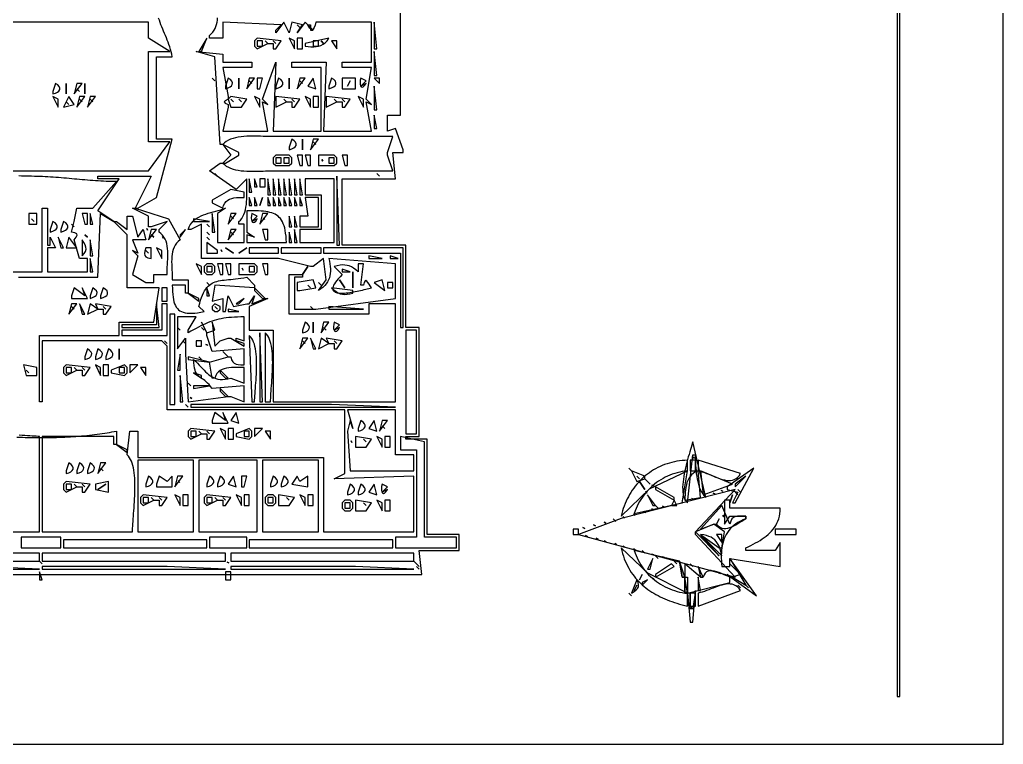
# Model space of a CAD drawing. Extents: x 0 to 1224, y 0 to 792.
# Drawn here: x 853.5 to 1224, y 0 to 273 of the extents above; entities that cross this region are included whole.
import ezdxf

# ---------------------------------------------------------------- set-up
doc = ezdxf.new("R2010")
doc.units = 0
for name, color, linetype in [('C134', 134, 'CONTINUOUS'), ('C142', 142, 'CONTINUOUS'), ('C146', 146, 'CONTINUOUS'), ('C251', 251, 'CONTINUOUS'), ('C7', 7, 'CONTINUOUS')]:
    doc.layers.add(name, color=color, linetype=linetype)

msp = doc.modelspace()

# ---------------------------------------------------------------- linework, layer by layer
at = {"layer": 'C134'}
msp.add_lwpolyline([(1064, 79), (1123, 63), (1108, 79), (1108, 80), (1123, 96), (1080, 85.115738), (1064, 79)], dxfattribs=at)
at = {"layer": 'C142'}
for points in [[(872, 106), (871, 103), (871, 102), (871.9711, 102.2821), (872.7403, 102.6607), (873.2878, 103.1186), (873.5936, 103.6387), (873.6376, 104.204), (873.4, 104.7973), (872.8608, 105.4017), (872, 106)], [(876, 106), (875, 103), (875, 102), (875.9711, 102.2821), (876.7404, 102.6607), (877.2878, 103.1186), (877.5936, 103.6387), (877.6376, 104.204), (877.4, 104.7973), (876.8607, 105.4017), (876, 106)], [(880, 106), (879, 103), (879, 102), (879.9711, 102.2821), (880.7403, 102.6607), (881.2878, 103.1186), (881.5935, 103.6387), (881.6376, 104.204), (881.4, 104.7973), (880.8607, 105.4017), (880, 106)], [(884, 106), (883, 102), (886, 106), (884, 106)], [(1080, 86), (1090.785522, 96.214508), (1105, 103), (1105, 107), (1103.9909, 106.96), (1102.995, 106.8837), (1102.0128, 106.7718), (1101.0448, 106.6247), (1100.0913, 106.4432), (1099.1529, 106.2278), (1098.23, 105.9791), (1097.323, 105.6977), (1096.4325, 105.3842), (1095.5588, 105.0392), (1094.7024, 104.6633), (1093.8637, 104.2571), (1093.0433, 103.8212), (1092.2416, 103.3562), (1091.459, 102.8627), (1090.6959, 102.3412), (1089.9529, 101.7924), (1089.2304, 101.2169), (1088.5289, 100.6153), (1087.8487, 99.9882), (1087.1904, 99.3361), (1086.5544, 98.6597), (1085.9412, 97.9596), (1085.3511, 97.2363), (1084.7848, 96.4905), (1084.2425, 95.7227), (1083.7249, 94.9336), (1083.2323, 94.1237), (1082.7651, 93.2937), (1082.3239, 92.4442), (1081.9091, 91.5756), (1081.5211, 90.6888), (1081.1605, 89.7841), (1080.8276, 88.8623), (1080.5229, 87.924), (1080.2469, 86.9697), (1080, 86)], [(1106, 107), (1106, 103), (1108, 103), (1108, 107), (1106, 107)], [(1109, 107), (1109, 103), (1109.7862, 102.8481), (1110.5921, 102.6337), (1111.4139, 102.3681), (1112.2484, 102.0629), (1113.092, 101.7297), (1113.9413, 101.3801), (1114.7928, 101.0254), (1115.643, 100.6774), (1116.4884, 100.3474), (1117.3256, 100.0471), (1118.1511, 99.788), (1118.9615, 99.5816), (1119.7532, 99.4394), (1120.5228, 99.3731), (1121.2669, 99.3941), (1121.9819, 99.5139), (1122.6644, 99.7442), (1123.311, 100.0964), (1123.918, 100.582), (1124.4822, 101.2127), (1125, 102), (1109, 107)], [(1080, 74), (1080.2709, 72.9337), (1080.5687, 71.9017), (1080.8929, 70.9032), (1081.2431, 69.9375), (1081.619, 69.0039), (1082.0202, 68.1018), (1082.4463, 67.2305), (1082.8971, 66.3892), (1083.372, 65.5774), (1083.8707, 64.7942), (1084.393, 64.0391), (1084.9383, 63.3113), (1085.5063, 62.6102), (1086.0967, 61.9351), (1086.7091, 61.2852), (1087.3432, 60.66), (1087.9984, 60.0586), (1088.6746, 59.4805), (1089.3713, 58.925), (1090.0881, 58.3913), (1090.8247, 57.8788), (1091.5807, 57.3867), (1092.3558, 56.9145), (1093.1496, 56.4614), (1093.9616, 56.0268), (1094.7916, 55.6099), (1095.6391, 55.2101), (1096.5039, 54.8266), (1097.3855, 54.4589), (1098.2835, 54.1062), (1099.1977, 53.7678), (1100.1276, 53.443), (1101.0728, 53.1312), (1102.033, 52.8317), (1103.0079, 52.5438), (1103.997, 52.2668), (1105, 52), (1105, 57), (1090.043213, 64.517746), (1080, 74)], [(1084.666626, 73.666664), (1085.333374, 73.333336), (1084.666626, 73.666664)], [(1109, 57), (1109, 52), (1125, 58), (1124.441, 58.7229), (1123.8437, 59.3017), (1123.211, 59.7471), (1122.5457, 60.0697), (1121.8507, 60.2799), (1121.1287, 60.3884), (1120.3827, 60.4057), (1119.6154, 60.3425), (1118.8297, 60.2092), (1118.0285, 60.0166), (1117.2145, 59.7751), (1116.3907, 59.4953), (1115.5598, 59.1878), (1114.7247, 58.8632), (1113.8883, 58.532), (1113.0533, 58.2049), (1112.2226, 57.8924), (1111.3991, 57.6051), (1110.5856, 57.3535), (1109.7849, 57.1483), (1109, 57)], [(1106, 57), (1106, 52), (1108, 52), (1108, 57), (1106, 57)]]:
    msp.add_lwpolyline(points, dxfattribs=at)
at = {"layer": 'C146'}
msp.add_lwpolyline([(1119, 92), (1119, 83), (1121, 86), (1127, 86), (1127, 85), (1125.9447, 84.558), (1124.9652, 84.0809), (1124.0595, 83.5692), (1123.2251, 83.0235), (1122.46, 82.4445), (1121.7619, 81.8327), (1121.1285, 81.1887), (1120.5578, 80.5131), (1120.0474, 79.8066), (1119.5951, 79.0697), (1119.1988, 78.303), (1118.8562, 77.5072), (1118.5651, 76.6828), (1118.3233, 75.8304), (1118.1286, 74.9507), (1117.9787, 74.0442), (1117.8715, 73.1115), (1117.8048, 72.1533), (1117.7762, 71.1702), (1117.7837, 70.1626), (1117.8249, 69.1314), (1117.8978, 68.0769), (1118, 67), (1121, 67), (1121, 70), (1140, 67), (1140, 76), (1138, 73), (1127, 73), (1127, 74), (1127.9385, 74.4511), (1128.8625, 74.9082), (1129.769, 75.3735), (1130.6554, 75.8496), (1131.5188, 76.3388), (1132.3565, 76.8436), (1133.1657, 77.3663), (1133.9437, 77.9093), (1134.6876, 78.4752), (1135.3947, 79.0662), (1136.0623, 79.6848), (1136.6875, 80.3334), (1137.2675, 81.0144), (1137.7997, 81.7303), (1138.2812, 82.4834), (1138.7092, 83.2761), (1139.0811, 84.1109), (1139.3939, 84.9901), (1139.645, 85.9162), (1139.8315, 86.8916), (1139.9508, 87.9187), (1140, 89), (1121, 89), (1121, 92), (1119, 92)], dxfattribs=at)
at = {"layer": 'C251'}
for points in [[(933, 209), (926, 205), (926, 204), (930, 202), (930.3088, 203.0016), (930.7334, 203.8244), (931.2631, 204.4853), (931.8871, 205.0015), (932.5948, 205.3901), (933.3755, 205.6681), (934.2185, 205.8528), (935.1131, 205.9613), (936.0487, 206.0105), (937.0145, 206.0177), (938, 206), (938, 208), (933, 209)], [(935, 166), (936, 166), (938, 168), (935, 166)], [(861, 69), (862, 68), (861, 69)], [(931.666687, 68.666664), (932.333313, 68.333336), (931.666687, 68.666664)], [(1002, 69), (1003, 68), (1002, 69)], [(1003, 68), (1004, 67), (1003, 68)], [(1099, 68), (1093, 64), (1093, 63), (1100, 67), (1099, 68)], [(1100, 69), (1101, 68), (1100, 69)], [(1102, 69), (1103, 63), (1104, 63), (1102, 69)], [(1106, 68), (1107, 67), (1106, 68)], [(861, 65), (861, 62), (862, 62), (861, 65)], [(931, 65), (931, 62), (933, 62), (933, 65), (931, 65)], [(1116.666626, 64.666664), (1117.333374, 64.333336), (1116.666626, 64.666664)]]:
    msp.add_lwpolyline(points, dxfattribs=at)
at = {"layer": 'C7'}
for points in [[(0, 792), (0, 0), (1224, 0), (1224, 792), (0, 792)], [(41, 774), (41, 18), (42, 18), (42, 773), (1184, 773), (1184, 18), (1185, 18), (1185, 774), (41, 774)], [(585, 64), (1005, 64), (1004, 73), (1019, 73), (1019, 79), (1007, 79), (1007, 115), (999, 115), (999, 116), (1004, 116), (1004, 157), (999, 157), (999, 188), (975, 188), (975, 213), (994, 213), (995, 213), (994, 223), (998, 223), (998, 224), (995, 232), (992, 231), (992, 237), (997, 237), (997, 415)], [(845, 272), (846, 216), (902, 216), (910, 227), (902, 227), (902, 261), (910, 261), (902, 266), (902, 272), (845, 272)], [(852.4507, 115.7483), (853.5048, 115.6996), (854.5629, 115.657), (855.6243, 115.6205), (856.6887, 115.5901), (857.7554, 115.5657), (858.8239, 115.5475), (859.8937, 115.5353), (860.9644, 115.5292), (862.0352, 115.5292), (863.1059, 115.5353), (864.1757, 115.5475), (865.2442, 115.5657), (866.3109, 115.59), (867.3753, 115.6205), (868.4368, 115.657), (869.4948, 115.6996), (870.5489, 115.7483), (871.5986, 115.803), (872.6433, 115.8639), (873.6825, 115.9308), (874.7157, 116.0039), (875.7423, 116.083), (876.7619, 116.1682), (877.7739, 116.2595), (878.7777, 116.3568), (879.7729, 116.4603), (880.7589, 116.5698), (881.7353, 116.6854), (882.7014, 116.8072), (883.6568, 116.935), (884.601, 117.0688), (885.5333, 117.2088), (886.4534, 117.3549), (887.3606, 117.507), (888.2544, 117.6652), (889.1344, 117.8296), (890, 118), (890, 113), (889, 113), (889, 116), (862, 116), (862, 80), (896, 80), (896.0092, 80.675), (896.0353, 81.4158), (896.0762, 82.2173), (896.1294, 83.0745), (896.1928, 83.9825), (896.2641, 84.9361), (896.3411, 85.9305), (896.4214, 86.9605), (896.5028, 88.0213), (896.5831, 89.1077), (896.6599, 90.2149), (896.7311, 91.3377), (896.7944, 92.4713), (896.8474, 93.6105), (896.8881, 94.7504), (896.914, 95.886), (896.9229, 97.0123), (896.9126, 98.1242), (896.8808, 99.2169), (896.8253, 100.2852), (896.7437, 101.3241), (896.6339, 102.3288), (896.4935, 103.294), (896.3203, 104.215), (896.1121, 105.0866), (895.8666, 105.9039), (895.5814, 106.6618), (895.2545, 107.3554), (894.8834, 107.9796), (894.466, 108.5294), (894, 109), (895, 118), (898, 118), (898, 108), (968, 108), (968, 80), (1002, 80), (1002, 101), (972, 100), (976, 102), (976, 126), (909, 126), (909, 150), (907, 152), (862, 152), (862, 129), (861, 129), (861, 154), (891, 154), (891, 159), (904, 159), (906, 172), (894, 172), (894, 192), (889, 197), (890, 197), (894, 194), (894, 199), (896, 199), (898, 191), (900, 194), (901, 190), (896, 190), (898, 185), (896, 186), (898, 184), (896, 177), (901, 174), (904, 174), (904, 177), (909, 177), (909.0144, 177.8702), (909.0524, 178.7844), (909.1053, 179.7347), (909.1648, 180.7132), (909.2226, 181.7122), (909.2703, 182.7238), (909.2995, 183.7402), (909.3017, 184.7536), (909.2687, 185.7561), (909.192, 186.74), (909.0632, 187.6973), (908.874, 188.6204), (908.616, 189.5013), (908.2808, 190.3322), (907.8599, 191.1054), (907.3451, 191.8129), (906.7279, 192.4471), (906, 193), (906, 194), (909, 197), (903, 195), (902, 195), (902, 199), (896, 202), (897, 202), (909.566345, 197.986877), (914, 190), (913.2566, 189.4358), (912.6311, 188.7929), (912.114, 188.079), (911.6959, 187.3019), (911.3675, 186.4695), (911.1193, 185.5895), (910.9421, 184.6697), (910.8262, 183.718), (910.7625, 182.7421), (910.7414, 181.7497), (910.7537, 180.7489), (910.7898, 179.7472), (910.8404, 178.7525), (910.8961, 177.7727), (910.9475, 176.8154), (910.9853, 175.8886), (911, 175), (917, 175), (917, 170), (916, 170), (916, 173), (911, 173), (911.0147, 171.7359), (911.0606, 170.5617), (911.1407, 169.4755), (911.2576, 168.4753), (911.4145, 167.5593), (911.6142, 166.7254), (911.8595, 165.9719), (912.1535, 165.2967), (912.499, 164.698), (912.8989, 164.1738), (913.3561, 163.7223), (913.8735, 163.3414), (914.4541, 163.0293), (915.1007, 162.7842), (915.8163, 162.6039), (916.6037, 162.4867), (917.4659, 162.4306), (918.4058, 162.4338), (919.4262, 162.4942), (920.5301, 162.61), (921.7204, 162.7792), (923, 163), (921, 165), (921.3172, 166.2279), (921.6488, 167.3458), (921.9958, 168.3593), (922.3594, 169.274), (922.7408, 170.0953), (923.141, 170.8288), (923.5611, 171.4802), (924.0024, 172.0549), (924.4659, 172.5585), (924.9528, 172.9965), (925.4642, 173.3745), (926.0012, 173.698), (926.565, 173.9727), (927.1567, 174.204), (927.7773, 174.3975), (928.4281, 174.5588), (929.1102, 174.6934), (929.8247, 174.8068), (930.5727, 174.9047), (931.3554, 174.9925), (932.1738, 175.0758), (933.0292, 175.1602), (933.9226, 175.2512), (934.8552, 175.3544), (935.8281, 175.4753), (936.8425, 175.6195), (937.8994, 175.7925), (939, 176), (942, 173), (942, 172), (927, 173), (926, 167), (930, 168), (930, 163), (931, 163), (932, 169), (934, 165), (939, 166), (940, 166), (942, 169), (941, 166), (946, 168), (947, 168), (940, 165), (940, 156), (949, 156), (949, 129), (995, 129), (995, 166), (985, 166), (985, 162), (955, 162), (955, 177), (960, 177), (960, 176), (957, 176), (957, 164), (965, 164), (995, 168), (995, 181), (970, 183), (970.2071, 181.9981), (970.373, 181.0193), (970.4913, 180.0651), (970.5562, 179.1366), (970.5615, 178.2353), (970.5011, 177.3623), (970.3689, 176.5191), (970.159, 175.7068), (969.8651, 174.927), (969.4813, 174.1807), (969.0014, 173.4694), (968.4194, 172.7944), (967.7292, 172.1569), (966.9248, 171.5583), (966, 171), (969, 175), (968, 183), (964, 180), (963, 180), (951, 182.985336), (922, 183), (922, 196), (918, 194), (917, 194), (917.3378, 194.9041), (917.7681, 195.717), (918.2834, 196.4457), (918.8759, 197.097), (919.5379, 197.6779), (920.2619, 198.1955), (921.0402, 198.6567), (921.8652, 199.0684), (922.7292, 199.4377), (923.6246, 199.7715), (924.5437, 200.0767), (925.4789, 200.3604), (926.4225, 200.6295), (927.3669, 200.8909), (928.3046, 201.1517), (929.2277, 201.4189), (930.1287, 201.6993), (931, 202), (928, 200), (928, 189), (938, 189), (938, 194), (938, 196), (936, 196), (936, 197), (936.6165, 197.528), (937.1478, 198.1531), (937.5998, 198.8651), (937.9786, 199.6536), (938.2903, 200.5085), (938.5411, 201.4195), (938.7368, 202.3764), (938.8837, 203.3689), (938.9878, 204.3868), (939.0551, 205.4198), (939.0918, 206.4577), (939.1038, 207.4902), (939.0974, 208.5072), (939.0785, 209.4984), (939.0532, 210.4535), (939.0277, 211.3623), (939.0079, 212.2145), (939, 213), (935, 209), (925, 216), (929, 219), (930, 219), (930.6224, 218.382), (931.3313, 217.8497), (932.1175, 217.3969), (932.9719, 217.0175), (933.8854, 216.7055), (934.8489, 216.4547), (935.8534, 216.2591), (936.8896, 216.1124), (937.9486, 216.0087), (939.0212, 215.9418), (940.0983, 215.9057), (941.1708, 215.8941), (942.2296, 215.9011), (943.2657, 215.9204), (944.2698, 215.9461), (945.233, 215.972), (946.1461, 215.992), (947, 216), (994, 216), (992, 222), (992, 223), (994, 229), (947, 229), (946.1461, 229.0079), (945.233, 229.0279), (944.2698, 229.0538), (943.2657, 229.0794), (942.2296, 229.0988), (941.1708, 229.1057), (940.0983, 229.0942), (939.0212, 229.058), (937.9486, 228.9911), (936.8896, 228.8874), (935.8534, 228.7408), (934.8489, 228.5451), (933.8854, 228.2943), (932.9719, 227.9823), (932.1175, 227.603), (931.3313, 227.1502), (930.6224, 226.6179), (930, 226), (929, 226), (927, 259), (920, 261), (930, 260), (930, 257), (941, 257), (941, 255), (930, 255), (932, 244), (932, 243), (930.8485, 242.466), (930.4647, 242), (930.8485, 241.5339), (932, 241), (932, 240), (930, 231), (947, 231), (945, 242), (947, 241), (945, 243), (950, 257), (949, 231), (967, 231), (967, 255), (956, 255), (956, 257), (969, 257), (968, 231), (986, 231), (984, 242), (986, 241), (984, 243), (986, 255), (975, 255), (975, 257), (986, 257), (986, 272), (965, 272), (964.7418, 270.911), (964.4209, 270.0533), (964.0407, 269.4772), (963.6049, 269.2334), (963.1171, 269.3722), (962.5809, 269.9442), (962, 271), (963, 271), (963, 269), (964, 269), (961, 272), (958, 268), (960, 271), (956, 272), (955, 268), (953, 272), (950, 268), (950, 269), (952, 271), (930, 272), (930, 266), (925, 266), (925, 267), (925.6621, 267.6284), (926.2319, 268.2906), (926.7144, 268.9842), (927.1145, 269.7072), (927.4372, 270.4573), (927.6877, 271.2325), (927.8708, 272.0305), (927.9916, 272.8492), (928.0551, 273.6865)], [(853, 176), (883, 176), (884, 200), (889, 197), (883, 201), (891, 213), (883, 213), (883, 214), (903, 214), (897, 202), (898, 202), (905, 206), (911, 228), (905, 228), (905, 259), (911, 259), (910.7882, 259.9611), (910.5505, 260.8999), (910.2899, 261.8183), (910.009, 262.718), (909.7109, 263.6011), (909.3985, 264.4694), (909.0745, 265.3249), (908.7418, 266.1694), (908.4034, 267.0049), (908.0621, 267.8332), (907.7207, 268.6564), (907.3822, 269.4762), (907.0495, 270.2946), (906.7253, 271.1136), (906.4127, 271.9349), (906.1143, 272.7605), (905.8333, 273.5924)], [(958, 271), (959, 270), (958, 271)], [(987, 272), (987, 262), (988, 262), (987, 272)], [(924, 266), (921, 261), (922, 261), (924, 266)], [(943, 266), (942, 265), (942, 263), (943, 262), (947, 264), (949, 264), (949, 262), (950, 262), (952, 265), (943, 266)], [(943, 265), (943, 263), (945, 263), (945, 265), (943, 265)], [(946, 265), (947, 264), (946, 265)], [(949, 265), (950, 264), (949, 265)], [(955, 266), (957, 262), (957, 263), (957, 265), (955, 266)], [(958, 266), (958, 262), (959, 262), (960, 262), (960, 266), (958, 266)], [(961, 264), (961, 263), (962.1406, 262.8638), (963.2179, 262.7804), (964.2356, 262.7663), (965.1973, 262.838), (966.1068, 263.0123), (966.9677, 263.3055), (967.7838, 263.7343), (968.5588, 264.3153), (969.2962, 265.065), (970, 266), (961, 264)], [(964, 265), (964, 263), (966, 263), (966, 265), (964, 265)], [(967, 265), (968, 264), (967, 265)], [(971, 265), (973, 262), (973, 265), (971, 265)], [(987, 261), (987, 252), (988, 252), (987, 261)], [(867, 249), (866, 246), (866, 245), (866.971, 245.2821), (867.7403, 245.6607), (868.2878, 246.1186), (868.5935, 246.6387), (868.6376, 247.204), (868.4, 247.7973), (867.8608, 248.4017), (867, 249)], [(871, 249), (871, 245), (871, 249)], [(875, 249), (874, 245), (877, 249), (875, 249)], [(878, 249), (878, 245), (878, 249)], [(926, 251), (927, 250), (926, 251)], [(932, 251), (931, 248), (931, 247), (931.971, 247.2821), (932.7403, 247.6607), (933.2878, 248.1186), (933.5935, 248.6387), (933.6376, 249.204), (933.4, 249.7973), (932.8608, 250.4017), (932, 251)], [(936, 251), (936, 247), (936, 251)], [(940, 251), (939, 247), (942, 251), (940, 251)], [(940, 250), (941, 249), (940, 250)], [(943, 251), (943, 247), (944, 247), (945, 251), (943, 251)], [(951, 251), (950, 248), (950, 247), (950.971, 247.2821), (951.7403, 247.6607), (952.2878, 248.1186), (952.5936, 248.6387), (952.6376, 249.2039), (952.4, 249.7973), (951.8608, 250.4017), (951, 251)], [(955, 251), (955, 247), (955, 251)], [(959, 251), (958, 247), (961, 251), (959, 251)], [(959, 250), (960, 249), (959, 250)], [(964, 251), (962, 248), (965, 247), (964, 251)], [(971, 251), (970, 248), (970, 247), (970.971, 247.2821), (971.7403, 247.6607), (972.2878, 248.1186), (972.5935, 248.6387), (972.6375, 249.204), (972.3999, 249.7973), (971.8607, 250.4017), (971, 251)], [(975, 251), (975, 247), (980, 247), (980, 251), (975, 251)], [(978, 250), (977, 248), (978, 250)], [(982, 251), (981.8004, 250.1668), (981.7247, 249.3683), (981.765, 248.6552), (981.9133, 248.0779), (982.1618, 247.6871), (982.5026, 247.5333), (982.9278, 247.6671), (983.4295, 248.1392), (984, 249), (982, 248), (984, 250), (982, 251)], [(987, 251), (989, 249), (989, 251), (987, 251)], [(875, 247), (876, 246), (875, 247)], [(987, 248), (987, 239), (988, 239), (987, 248)], [(866, 244), (868, 240), (868, 241), (868, 243), (866, 244)], [(872, 244), (870, 240), (874, 241), (872, 244)], [(871, 242), (872, 241), (871, 242)], [(876, 244), (875, 240), (878, 244), (876, 244)], [(876, 243), (877, 242), (876, 243)], [(880, 244), (879, 240), (882, 244), (880, 244)], [(880, 243), (881, 242), (880, 243)], [(933, 244), (932, 243), (933, 240), (936, 240), (937, 240), (939, 243), (933, 244)], [(933, 243), (934, 242), (933, 243)], [(936, 243), (937, 242), (936, 243)], [(942, 244), (944, 240), (944, 241), (944, 243), (942, 244)], [(950, 244), (950, 243), (950, 241), (950, 240), (954, 242), (956, 242), (956, 240), (957, 240), (959, 243), (950, 244)], [(953, 243), (954, 242), (953, 243)], [(956, 243), (957, 242), (956, 243)], [(961, 244), (963, 240), (963, 241), (963, 243), (961, 244)], [(964, 244), (964, 240), (965, 240), (966, 240), (966, 244), (964, 244)], [(969, 244), (969, 243), (969, 241), (969, 240), (973, 242), (975, 242), (975, 240), (976, 240), (978, 243), (969, 244)], [(972, 243), (973, 242), (972, 243)], [(975, 243), (976, 242), (975, 243)], [(981, 244), (983, 240), (983, 241), (983, 243), (981, 244)], [(987, 237), (987, 232), (988, 232), (987, 237)], [(956, 228), (955, 225), (955, 224), (955.971, 224.2821), (956.7403, 224.6607), (957.2878, 225.1186), (957.5935, 225.6387), (957.6376, 226.204), (957.4, 226.7973), (956.8608, 227.4017), (956, 228)], [(960, 228), (960, 224), (960, 228)], [(964, 228), (963, 224), (966, 228), (964, 228)], [(964, 227), (965, 226), (964, 227)], [(930, 226), (933, 222), (930, 219), (931, 219), (936, 222), (936, 223), (930, 226)], [(950, 222), (949, 221), (949, 219), (950, 218), (955, 218), (956, 219), (956, 221), (955, 222), (950, 222)], [(950, 221), (950, 219), (952, 219), (952, 221), (950, 221)], [(953, 221), (953, 219), (955, 219), (955, 221), (953, 221)], [(958, 222), (959, 218), (960, 218), (960, 222), (958, 222)], [(961, 222), (962, 218), (963, 218), (963, 222), (961, 222)], [(966, 222), (966, 218), (972, 218), (973, 219), (973, 221), (972, 222), (966, 222)], [(967.333313, 220.333328), (967.666687, 219.666672), (967.333313, 220.333328)], [(970, 221), (970, 219), (972, 219), (972, 221), (970, 221)], [(975, 222), (976, 218), (977, 218), (977, 222), (975, 222)], [(927, 215), (928, 214), (927, 215)], [(988, 215), (989, 214), (988, 215)], [(809, 178), (862, 178), (862, 202), (864, 202), (864, 188), (865, 188), (865, 191), (867, 187), (864, 187), (864, 178), (879, 178), (879, 183), (876, 183), (874, 190), (874.8206, 191.0472), (875.1643, 191.7884), (874.9976, 192.306), (874.2873, 192.6823), (873, 193), (874, 197), (875, 202), (881, 202), (890, 212), (889.0073, 212.0085), (888.0147, 212.0271), (887.0221, 212.0549), (886.0294, 212.0915), (885.0366, 212.136), (884.0436, 212.1879), (883.0503, 212.2465), (882.0569, 212.3111), (881.0631, 212.3812), (880.069, 212.4561), (879.0744, 212.535), (878.0794, 212.6175), (877.084, 212.7027), (876.088, 212.7902), (875.0914, 212.8791), (874.0941, 212.9689), (873.0962, 213.0589), (872.0976, 213.1485), (871.0982, 213.2371), (870.098, 213.3239), (869.0969, 213.4083), (868.095, 213.4897), (867.092, 213.5675), (866.0881, 213.6409), (865.0831, 213.7093), (864.077, 213.7721), (863.0698, 213.8287), (862.0614, 213.8783), (861.0518, 213.9204), (860.0408, 213.9542), (859.0286, 213.9792), (858.015, 213.9947), (857, 214), (856.0781, 214.0125), (855.1355, 214.0426), (854.1787, 214.0793), (853.2144, 214.1116)], [(940, 213), (940, 208), (941, 208), (940, 213)], [(942, 213), (942, 210), (943, 210), (942, 213)], [(944, 213), (944, 210), (946, 210), (946, 213), (944, 213)], [(947, 213), (947, 207), (948, 207), (947, 213)], [(949, 213), (949, 207), (950, 207), (949, 213)], [(951, 213), (951, 207), (952, 207), (951, 213)], [(953, 213), (953, 207), (954, 207), (953, 213)], [(955, 213), (955, 207), (956, 207), (955, 213)], [(957, 213), (957, 207), (958, 207), (957, 213)], [(959, 213), (959, 207), (960, 207), (959, 213)], [(961, 213), (961, 207), (967, 207), (967, 194), (959, 194), (959, 189), (972, 189), (972, 213), (961, 213)], [(973, 214), (973, 188), (974, 188), (973, 214)], [(940, 206), (940, 203), (941, 203), (940, 206)], [(942, 206), (942, 203), (943, 203), (942, 206)], [(945, 206), (944, 203), (945, 206)], [(947, 206), (947, 203), (948, 203), (947, 206)], [(949, 206), (949, 203), (950, 203), (949, 206)], [(951, 206), (951, 203), (952, 203), (951, 206)], [(953, 206), (953, 203), (954, 203), (953, 206)], [(955, 206), (955, 203), (956, 203), (955, 206)], [(957, 206), (957, 203), (958, 203), (957, 206)], [(959, 206), (959, 203), (960, 203), (959, 206)], [(961, 206), (962, 199), (959, 199), (959, 195), (966, 195), (966, 206), (961, 206)], [(939, 201), (939, 193), (942, 191), (939, 192), (939, 189), (954, 189), (953.9272, 190.2902), (953.8234, 191.4847), (953.6872, 192.5869), (953.5176, 193.6007), (953.3135, 194.5297), (953.0735, 195.3777), (952.7967, 196.1482), (952.4818, 196.845), (952.1277, 197.4719), (951.7333, 198.0324), (951.2975, 198.5304), (950.8189, 198.9694), (950.2966, 199.3532), (949.7294, 199.6855), (949.1161, 199.97), (948.4555, 200.2103), (947.7466, 200.4103), (946.9882, 200.5734), (946.1791, 200.7036), (945.3181, 200.8044), (944.4042, 200.8795), (943.4362, 200.9327), (942.4129, 200.9677), (941.3332, 200.9881), (940.1959, 200.9976), (939, 201)], [(857, 200), (857, 196), (860, 196), (860, 200), (857, 200)], [(858, 198), (859, 197), (858, 198)], [(866, 197), (865, 194), (865, 193), (865.971, 193.2821), (866.7403, 193.6607), (867.2878, 194.1186), (867.5936, 194.6387), (867.6376, 195.204), (867.4, 195.7973), (866.8608, 196.4017), (866, 197)], [(870, 197), (869, 194), (869, 193), (869.971, 193.2821), (870.7403, 193.6607), (871.2878, 194.1186), (871.5935, 194.6387), (871.6376, 195.204), (871.4, 195.7973), (870.8608, 196.4017), (870, 197)], [(877, 200), (878, 196), (879, 196), (879, 200), (877, 200)], [(880, 200), (880, 196), (881, 196), (880, 200)], [(919, 198), (919, 197), (925, 197), (919, 198)], [(926, 200), (926, 193), (927, 193), (926, 200)], [(933, 200), (932, 196), (935, 200), (933, 200)], [(933, 199), (934, 198), (933, 199)], [(941, 200), (940.8004, 199.1668), (940.7247, 198.3683), (940.765, 197.6552), (940.9133, 197.0779), (941.1618, 196.6871), (941.5026, 196.5333), (941.9278, 196.6671), (942.4295, 197.1391), (943, 198), (941, 197), (943, 199), (941, 200)], [(945, 200), (944, 196), (947, 200), (945, 200)], [(945.333313, 198.333328), (945.666687, 197.666672), (945.333313, 198.333328)], [(955, 199), (955, 195), (956, 195), (955, 199)], [(957, 199), (957, 195), (958, 195), (957, 199)], [(873, 196), (874, 195), (873, 196)], [(901.333313, 194.333328), (901.666687, 193.666672), (901.333313, 194.333328)], [(903, 194), (902, 190), (905, 194), (903, 194)], [(916, 194), (914, 192), (914, 191), (916, 194)], [(924, 196), (925, 195), (924, 196)], [(924, 193), (925, 192), (924, 193)], [(933, 194), (932, 190), (935, 194), (933, 194)], [(933, 193), (934, 192), (933, 193)], [(945, 194), (946, 190), (947, 190), (947, 194), (945, 194)], [(955, 193), (955, 189), (956, 189), (955, 193)], [(957, 194), (957, 189), (958, 189), (957, 194)], [(868, 191), (869, 187), (870, 187), (868, 191)], [(872, 191), (871, 187), (875, 187), (872, 191)], [(877, 190), (877, 184), (877.8102, 184.8475), (878.3034, 185.6691), (878.5076, 186.4822), (878.4512, 187.3044), (878.1623, 188.1531), (877.6691, 189.0458), (877, 190)], [(878, 192), (879, 191), (878, 192)], [(880, 190), (880, 184), (881, 184), (880, 190)], [(903, 192), (904, 191), (903, 192)], [(907.333313, 191.333328), (907.666687, 190.666672), (907.333313, 191.333328)], [(924, 191), (925, 190), (924, 191)], [(924, 189), (924, 185), (928, 185), (928, 186), (924, 189)], [(901, 187), (900.6535, 185.8098), (900.5053, 184.9006), (900.6106, 184.2188), (901.0247, 183.7105), (901.8027, 183.3221), (903, 183), (903, 187), (901, 187)], [(901, 186), (902, 185), (901, 186)], [(905, 187), (907, 183), (907, 184), (907, 186), (905, 187)], [(929.333313, 186.333328), (929.666687, 185.666672), (929.333313, 186.333328)], [(931, 187), (934, 185), (931, 187)], [(936, 185), (939, 187), (936, 185)], [(940, 187), (940, 185), (951, 185), (951, 187), (940, 187)], [(952, 187), (952, 185), (967, 185), (967, 187), (952, 187)], [(968, 187), (968, 185), (997, 185), (997, 157), (998, 157), (998, 187), (968, 187)], [(880, 183), (880, 178), (881, 178), (880, 183)], [(985, 184), (985, 183), (990, 183), (985, 184)], [(993, 184), (993, 183), (996, 183), (993, 184)], [(920, 181), (922, 177), (922, 178), (922, 180), (920, 181)], [(924, 181), (923, 180), (923, 178), (924, 177), (926, 177), (927, 178), (927, 180), (926, 181), (924, 181)], [(924, 180), (924, 178), (926, 178), (926, 180), (924, 180)], [(928, 181), (929, 177), (930, 177), (930, 181), (928, 181)], [(931, 181), (932, 177), (933, 177), (933, 181), (931, 181)], [(936, 181), (936, 177), (942, 177), (943, 178), (943, 180), (942, 181), (936, 181)], [(937.333313, 179.333328), (937.666687, 178.666672), (937.333313, 179.333328)], [(940, 180), (940, 178), (942, 178), (942, 180), (940, 180)], [(945, 181), (946, 177), (947, 177), (947, 181), (945, 181)], [(962, 180), (960, 177), (962, 180)], [(972, 180), (975, 177), (974.1955, 176.1732), (973.5031, 175.4089), (972.9185, 174.7051), (972.4373, 174.0597), (972.0551, 173.4705), (971.7675, 172.9357), (971.5702, 172.453), (971.4589, 172.0205), (971.4291, 171.636), (971.4766, 171.2975), (971.5968, 171.0029), (971.7856, 170.7502), (972.0385, 170.5374), (972.3511, 170.3622), (972.7191, 170.2227), (973.1382, 170.1168), (973.6039, 170.0425), (974.1119, 169.9976), (974.6579, 169.9802), (975.2374, 169.9881), (975.8462, 170.0193), (976.4798, 170.0717), (977.1339, 170.1432), (977.8042, 170.2319), (978.4862, 170.3356), (979.1756, 170.4522), (979.868, 170.5797), (980.5591, 170.7161), (981.2446, 170.8592), (981.92, 171.007), (982.581, 171.1575), (983.2232, 171.3085), (983.8422, 171.458), (984.4338, 171.604), (984.9935, 171.7444), (985.517, 171.877), (986, 172), (985.5341, 172.6761), (985.0931, 173.3711), (984.6773, 173.9968), (984.2876, 174.4651), (983.9243, 174.6877), (983.5882, 174.5765), (983.2799, 174.0433), (983, 173), (982, 173), (983, 181), (982, 181), (981, 181), (981, 178), (980.1075, 178.7457), (979.2619, 179.3582), (978.4451, 179.8418), (977.6388, 180.201), (976.8247, 180.4406), (975.9846, 180.5648), (975.1003, 180.5783), (974.1536, 180.4857), (973.1262, 180.2914), (972, 180)], [(975, 179), (975, 178), (978, 178), (975, 179)], [(979, 178), (979, 172), (979, 178)], [(958, 174), (958, 171), (959, 171), (965, 172), (964, 175), (958, 174)], [(974, 175), (976, 172), (974, 175)], [(990, 175), (987, 174), (991, 171), (990, 175)], [(874, 172), (873, 169), (873, 168), (879, 168), (877, 172), (878, 169), (874, 172)], [(881, 172), (880, 169), (880, 168), (880.971, 168.2821), (881.7403, 168.6607), (882.2878, 169.1186), (882.5936, 169.6387), (882.6376, 170.204), (882.4, 170.7973), (881.8608, 171.4017), (881, 172)], [(885, 172), (884, 169), (884, 168), (884.971, 168.2821), (885.7403, 168.6607), (886.2878, 169.1186), (886.5935, 169.6387), (886.6376, 170.204), (886.4, 170.7973), (885.8608, 171.4017), (885, 172)], [(907, 172), (907, 167), (909, 167), (909, 172), (907, 172)], [(924, 174), (925, 173), (924, 174)], [(924, 172), (924, 169), (925, 169), (924, 172)], [(942, 172), (942, 171), (945, 168), (946, 168), (942, 172)], [(962, 173), (963, 172), (962, 173)], [(966, 174), (967, 173), (966, 174)], [(971, 172), (971.8455, 171.1975), (972.6512, 170.5621), (973.4388, 170.0843), (974.23, 169.7548), (975.0465, 169.564), (975.9101, 169.5025), (976.8424, 169.561), (977.8651, 169.7299), (979, 170), (979, 171), (971, 172)], [(992, 174), (992, 172), (994, 172), (994, 174), (992, 174)], [(917, 170), (921, 167), (921, 168), (917, 170)], [(873, 166), (872, 162), (875, 166), (873, 166)], [(873, 165), (874, 164), (873, 165)], [(876, 166), (877, 162), (878, 162), (876, 166)], [(880, 166), (879, 162), (883, 164), (885, 164), (885, 162), (886, 162), (888, 165), (882, 166), (883, 164), (880, 166)], [(885, 165), (886, 164), (885, 165)], [(905, 166), (905, 158), (892, 158), (892, 157), (906, 157), (905, 166)], [(907, 166), (907, 156), (892, 156), (892, 154), (909, 154), (909, 166), (907, 166)], [(927, 166), (926, 165), (926, 164), (927, 163), (928, 163), (929, 164), (929, 165), (927, 166)], [(927, 165), (928, 164), (927, 165)], [(932, 164), (932, 163), (936, 163), (932, 164)], [(963, 165), (964, 164), (963, 165)], [(970, 165), (970, 164), (983, 164), (970, 165)], [(910, 162), (910, 128), (912, 128), (912, 162), (910, 162)], [(913, 161), (913, 150), (913, 149), (916, 153), (916, 147), (917, 129), (932, 131), (933, 131), (938, 129), (938, 135), (926, 134), (925.4124, 134.8262), (924.8416, 135.5234), (924.2887, 136.1096), (923.7552, 136.6026), (923.2424, 137.0204), (922.7518, 137.3809), (922.2845, 137.7019), (921.8421, 138.0014), (921.4258, 138.2973), (921.037, 138.6076), (920.6771, 138.9501), (920.3474, 139.3427), (920.0493, 139.8034), (919.7841, 140.35), (919.5532, 141.0006), (919.358, 141.7729), (919.1998, 142.685), (919.08, 143.7547), (919, 145), (919.7374, 144.29), (920.4326, 143.5842), (921.093, 142.8884), (921.726, 142.2086), (922.3391, 141.5508), (922.9397, 140.921), (923.5353, 140.3252), (924.1333, 139.7693), (924.7412, 139.2594), (925.3664, 138.8013), (926.0163, 138.4011), (926.6984, 138.0647), (927.4201, 137.7982), (928.189, 137.6074), (929.0123, 137.4985), (929.8977, 137.4773), (930.8524, 137.5498), (931.884, 137.722), (933, 138), (938, 136), (938, 142), (937.0731, 141.9661), (936.1223, 141.9546), (935.1588, 141.9502), (934.1941, 141.9376), (933.2397, 141.9014), (932.3071, 141.8266), (931.4075, 141.6977), (930.5526, 141.4995), (929.7537, 141.2167), (929.0222, 140.8341), (928.3697, 140.3364), (927.8075, 139.7083), (927.3471, 138.9346), (927, 138), (926, 138), (925, 144), (932, 146), (933, 146), (933.3259, 144.8756), (933.7537, 144.0809), (934.3001, 143.5573), (934.9813, 143.2461), (935.8141, 143.0886), (936.8148, 143.0261), (938, 143), (938, 149), (926, 148), (924, 154), (924, 155), (927, 156), (926, 159), (927, 150), (929, 152), (932, 153), (933, 153), (938, 150), (938, 151), (935, 152), (935, 153), (938, 152), (938, 161), (936.743, 160.9904), (935.5499, 160.9613), (934.4152, 160.9118), (933.3339, 160.841), (932.3006, 160.7482), (931.3101, 160.6325), (930.3571, 160.4932), (929.4364, 160.3292), (928.5428, 160.14), (927.671, 159.9246), (926.8157, 159.6822), (925.9718, 159.412), (925.1339, 159.1132), (924.2968, 158.7849), (923.4553, 158.4264), (922.6041, 158.0367), (921.738, 157.6152), (920.8517, 157.1609), (919.94, 156.673), (918.9977, 156.1508), (918.0194, 155.5934), (917, 155), (917, 156), (920, 161), (913, 161)], [(913, 157), (914, 156), (913, 157)], [(922, 159), (924, 155), (922, 159)], [(922, 157), (923, 156), (922, 157)], [(961, 159), (960, 156), (960, 155), (960.971, 155.2821), (961.7403, 155.6607), (962.2878, 156.1186), (962.5935, 156.6387), (962.6376, 157.204), (962.4, 157.7973), (961.8608, 158.4017), (961, 159)], [(964, 159), (964, 155), (964, 159)], [(968, 159), (967, 155), (970, 159), (968, 159)], [(968, 157), (969, 156), (968, 157)], [(972, 159), (971.8005, 158.1668), (971.7248, 157.3683), (971.765, 156.6552), (971.9133, 156.0779), (972.1618, 155.6871), (972.5026, 155.5333), (972.9278, 155.6671), (973.4296, 156.1391), (974, 157), (972, 156), (974, 158), (972, 159)], [(999, 156), (999, 117), (1003, 117), (1003, 156), (999, 156)], [(908, 152), (909, 151), (908, 152)], [(915, 152), (916, 151), (915, 152)], [(920, 152), (920, 150), (922, 150), (922, 152), (920, 152)], [(940, 154), (941, 129), (942, 129), (942.0104, 129.7043), (942.0398, 130.4758), (942.0851, 131.3083), (942.1432, 132.1959), (942.211, 133.1326), (942.2856, 134.1124), (942.3638, 135.1292), (942.4426, 136.1771), (942.519, 137.25), (942.5899, 138.342), (942.6523, 139.447), (942.7031, 140.5591), (942.7393, 141.6721), (942.7577, 142.7802), (942.7555, 143.8774), (942.7294, 144.9575), (942.6765, 146.0146), (942.5937, 147.0427), (942.4779, 148.0359), (942.3262, 148.988), (942.1354, 149.8931), (941.9025, 150.7451), (941.6245, 151.5382), (941.2983, 152.2662), (940.9208, 152.9232), (940.4891, 153.5031), (940, 154)], [(944, 155), (944, 129), (945, 129), (944, 155)], [(946, 155), (946, 129), (948, 129), (948.0101, 129.6964), (948.0386, 130.4598), (948.0827, 131.2843), (948.1396, 132.1642), (948.2064, 133.0938), (948.2803, 134.0674), (948.3585, 135.0792), (948.4382, 136.1234), (948.5165, 137.1944), (948.5907, 138.2865), (948.6579, 139.3938), (948.7153, 140.5107), (948.7601, 141.6313), (948.7894, 142.7501), (948.8005, 143.8612), (948.7905, 144.9589), (948.7566, 146.0375), (948.696, 147.0912), (948.6058, 148.1144), (948.4833, 149.1012), (948.3256, 150.046), (948.1299, 150.9429), (947.8934, 151.7864), (947.6133, 152.5706), (947.2867, 153.2897), (946.9108, 153.9382), (946.4828, 154.5102), (946, 155)], [(960, 153), (959, 149), (962, 153), (960, 153)], [(960, 152), (961, 151), (960, 152)], [(963, 153), (964, 149), (965, 149), (963, 153)], [(967, 153), (966, 149), (970, 151), (972, 151), (972, 149), (973, 149), (975, 152), (969, 153), (970, 151), (967, 153)], [(972, 152), (973, 151), (972, 152)], [(879, 149), (878, 146), (878, 145), (878.971, 145.2821), (879.7403, 145.6607), (880.2878, 146.1186), (880.5935, 146.6387), (880.6376, 147.204), (880.4, 147.7973), (879.8608, 148.4017), (879, 149)], [(883, 149), (882, 146), (882, 145), (882.971, 145.2821), (883.7403, 145.6607), (884.2878, 146.1186), (884.5935, 146.6387), (884.6376, 147.204), (884.4, 147.7973), (883.8608, 148.4017), (883, 149)], [(887, 149), (886, 146), (886, 145), (886.971, 145.2821), (887.7403, 145.6607), (888.2878, 146.1186), (888.5935, 146.6387), (888.6376, 147.204), (888.4, 147.7973), (887.8608, 148.4017), (887, 149)], [(891, 149), (891, 145), (891, 149)], [(923.666687, 150.666672), (924.333313, 150.333328), (923.666687, 150.666672)], [(914, 147), (913, 141), (914, 141), (914, 147)], [(917, 146), (917, 145), (925, 144), (917, 146)], [(921, 146), (922, 145), (921, 146)], [(930, 148), (932, 146), (930, 148)], [(855, 143), (856, 139), (860, 139), (860, 140), (860, 142), (855, 143)], [(856, 141), (857, 140), (856, 141)], [(871, 143), (870, 142), (870, 140), (871, 139), (875, 141), (877, 141), (877, 139), (878, 139), (880, 142), (871, 143)], [(871, 142), (871, 140), (873, 140), (873, 142), (871, 142)], [(874, 142), (875, 141), (874, 142)], [(877, 142), (878, 141), (877, 142)], [(882, 143), (884, 139), (884, 140), (884, 142), (882, 143)], [(885, 143), (885, 139), (886, 139), (887, 139), (887, 143), (885, 143)], [(888, 141), (888, 140), (893, 139), (894, 140), (894, 142), (893, 143), (888, 141)], [(891, 142), (891, 140), (893, 140), (893, 142), (891, 142)], [(895, 143), (895, 140), (898, 143), (895, 143)], [(899, 142), (901, 139), (901, 142), (899, 142)], [(929, 141), (929, 140), (931, 138), (932, 138), (929, 141)], [(914, 139), (914, 129), (915, 129), (914, 139)], [(919, 140), (922, 138), (922, 139), (919, 140)], [(917, 136), (918, 135), (917, 136)], [(919, 135), (919, 134), (925, 135), (919, 135)], [(929, 134), (929, 133), (931, 131), (932, 131), (929, 134)], [(917.666687, 130.666672), (918.333313, 130.333328), (917.666687, 130.666672)], [(916, 128), (917, 127), (916, 128)], [(918, 128), (918, 127), (995, 127), (971, 128), (918, 128)], [(977, 126), (979, 119), (978, 122), (977, 118), (978, 103), (1002, 103), (1002, 109), (995, 109), (995, 126), (977, 126)], [(927, 125), (926, 122), (926, 121), (932, 121), (930, 125), (931, 122), (927, 125)], [(935, 125), (933, 122), (936, 121), (935, 125)], [(918, 119), (917, 118), (917, 116), (918, 115), (922, 117), (924, 117), (924, 115), (925, 115), (927, 118), (918, 119)], [(929, 119), (931, 115), (931, 116), (931, 118), (929, 119)], [(932, 119), (932, 115), (933, 115), (934, 115), (934, 119), (932, 119)], [(935, 117), (935, 116), (940, 115), (941, 116), (941, 118), (940, 119), (935, 117)], [(942, 119), (942, 116), (945, 119), (942, 119)], [(982, 122), (981, 119), (981, 118), (981.9711, 118.2821), (982.7403, 118.6607), (983.2878, 119.1186), (983.5935, 119.6387), (983.6376, 120.204), (983.4, 120.7973), (982.8607, 121.4017), (982, 122)], [(987, 122), (985, 119), (988, 118), (987, 122)], [(990, 122), (989, 118), (992, 122), (990, 122)], [(990, 120), (991, 119), (990, 120)], [(827, 80), (861, 80), (861, 116), (860.4295, 116.0082), (859.7728, 116.0315), (859.0367, 116.0675), (858.228, 116.114), (857.3536, 116.1686), (856.4204, 116.2291), (855.4351, 116.2933), (854.4047, 116.3588), (853.336, 116.4234)], [(918, 118), (918, 116), (920, 116), (920, 118), (918, 118)], [(921, 118), (922, 117), (921, 118)], [(924, 118), (925, 117), (924, 118)], [(938, 118), (938, 116), (940, 116), (940, 118), (938, 118)], [(946, 118), (948, 115), (948, 118), (946, 118)], [(980, 116), (980, 112), (981, 112), (983, 112), (984, 112), (986, 115), (980, 116)], [(983, 115), (984, 114), (983, 115)], [(988, 116), (990, 112), (990, 113), (990, 115), (988, 116)], [(991, 116), (991, 112), (992, 112), (993, 112), (993, 116), (991, 116)], [(997, 116), (997, 111), (1003, 111), (1003, 78), (995, 78), (995, 74), (1018, 74), (1018, 78), (1006, 78), (1006, 114), (997, 116)], [(890, 113), (894, 110), (894, 111), (890, 113)], [(978.333313, 114.333336), (978.666687, 113.666664), (978.333313, 114.333336)], [(1107, 114), (1106.8278, 113.3587), (1106.627, 112.6476), (1106.4021, 111.873), (1106.1577, 111.0411), (1105.8982, 110.1582), (1105.6282, 109.2307), (1105.3522, 108.2648), (1105.0748, 107.2668), (1104.8004, 106.243), (1104.5337, 105.1998), (1104.2791, 104.1434), (1104.0412, 103.0802), (1103.8245, 102.0163), (1103.6336, 100.9582), (1103.4729, 99.9121), (1103.3471, 98.8843), (1103.2606, 97.8812), (1103.2179, 96.9089), (1103.2237, 95.9739), (1103.2824, 95.0824), (1103.3985, 94.2407), (1103.5767, 93.4551), (1103.8214, 92.732), (1104.1371, 92.0775), (1104.5285, 91.4981), (1105, 91), (1107, 109), (1108, 109), (1108.0176, 108.12), (1108.0389, 107.1846), (1108.0683, 106.2033), (1108.1108, 105.1857), (1108.171, 104.1414), (1108.2536, 103.0798), (1108.3635, 102.0106), (1108.5053, 100.9434), (1108.6838, 99.8875), (1108.9036, 98.8527), (1109.1697, 97.8485), (1109.4866, 96.8843), (1109.8591, 95.9699), (1110.2919, 95.1147), (1110.7899, 94.3282), (1111.3576, 93.6202), (1112, 93), (1107, 114)], [(1107.333374, 108.333336), (1107.666626, 107.666664), (1107.333374, 108.333336)], [(884, 104), (885, 103), (884, 104)], [(898, 107), (898, 80), (919, 80), (919, 107), (898, 107)], [(921, 107), (921, 80), (943, 80), (943, 107), (921, 107)], [(945, 107), (945, 80), (966, 80), (966, 107), (945, 107)], [(1083, 104), (1084, 103), (1083, 104)], [(1130, 104), (1120, 97), (1120, 96), (1124, 95), (1122, 91), (1123, 91), (1130, 104)], [(902, 101), (901, 98), (901, 97), (901.9711, 97.2821), (902.7403, 97.6607), (903.2878, 98.1186), (903.5935, 98.6387), (903.6376, 99.204), (903.4, 99.7973), (902.8607, 100.4017), (902, 101)], [(906, 101), (905, 98), (905, 97), (911, 97), (911, 101), (909, 99), (906, 101)], [(913, 101), (912, 97), (915, 101), (913, 101)], [(925, 101), (924, 98), (924, 97), (924.9711, 97.2821), (925.7403, 97.6607), (926.2878, 98.1186), (926.5935, 98.6387), (926.6376, 99.204), (926.4, 99.7973), (925.8607, 100.4017), (925, 101)], [(929, 101), (928, 98), (928, 97), (928.9711, 97.2821), (929.7404, 97.6607), (930.2878, 98.1186), (930.5936, 98.6387), (930.6376, 99.204), (930.4, 99.7973), (929.8607, 100.4017), (929, 101)], [(934, 101), (932, 98), (935, 97), (934, 101)], [(937, 101), (937, 97), (938, 97), (939, 101), (937, 101)], [(949, 101), (948, 98), (948, 97), (948.9711, 97.2821), (949.7404, 97.6607), (950.2879, 98.1186), (950.5936, 98.6387), (950.6376, 99.204), (950.4, 99.7973), (949.8608, 100.4017), (949, 101)], [(953, 101), (952, 98), (952, 97), (952.9711, 97.2821), (953.7404, 97.6607), (954.2879, 98.1186), (954.5936, 98.6387), (954.6376, 99.204), (954.4, 99.7973), (953.8608, 100.4017), (953, 101)], [(958, 101), (956, 98), (962, 97), (962, 101), (959, 99), (958, 101)], [(1084, 103), (1086, 99), (1089, 100), (1089, 101), (1084, 103)], [(1085, 87), (1103, 91), (1105, 103), (1104.0246, 102.8924), (1103.0589, 102.7429), (1102.1039, 102.5522), (1101.1608, 102.3212), (1100.2307, 102.0509), (1099.3147, 101.7421), (1098.4139, 101.3956), (1097.5294, 101.0124), (1096.6625, 100.5934), (1095.8141, 100.1394), (1094.9854, 99.6514), (1094.1776, 99.1302), (1093.3917, 98.5767), (1092.6289, 97.9917), (1091.8903, 97.3763), (1091.177, 96.7312), (1090.4902, 96.0573), (1089.8309, 95.3556), (1089.2002, 94.6268), (1088.5994, 93.872), (1088.0295, 93.092), (1087.4916, 92.2876), (1086.9869, 91.4598), (1086.5165, 90.6094), (1086.0814, 89.7373), (1085.6829, 88.8445), (1085.3221, 87.9317), (1085, 87)], [(1086, 101), (1087, 100), (1086, 101)], [(1104, 92), (1110, 93), (1109, 103), (1108.0552, 102.6124), (1107.2473, 102.1298), (1106.5644, 101.5608), (1105.9952, 100.9136), (1105.5279, 100.1967), (1105.151, 99.4185), (1104.8529, 98.5876), (1104.6221, 97.7122), (1104.4468, 96.8009), (1104.3157, 95.862), (1104.217, 94.9041), (1104.1392, 93.9355), (1104.0707, 92.9646), (1104, 92)], [(1110, 103), (1111, 94), (1122, 98), (1110, 103)], [(1127, 101), (1123, 98), (1123, 97), (1127, 101)], [(871, 99), (870, 98), (870, 96), (871, 95), (875, 97), (877, 97), (877, 95), (878, 95), (880, 98), (871, 99)], [(871, 98), (871, 96), (873, 96), (873, 98), (871, 98)], [(874, 98), (875, 97), (874, 98)], [(877, 98), (878, 97), (877, 98)], [(882, 98), (882, 96), (887, 95), (887, 99), (882, 98)], [(883, 96), (886, 98), (883, 96)], [(913.333313, 99.333336), (913.666687, 98.666664), (913.333313, 99.333336)], [(978, 98), (977, 95), (977, 94), (977.9711, 94.2821), (978.7403, 94.6607), (979.2878, 95.1186), (979.5935, 95.6387), (979.6376, 96.204), (979.4, 96.7973), (978.8607, 97.4017), (978, 98)], [(982, 98), (981, 95), (981, 94), (981.9711, 94.2821), (982.7403, 94.6607), (983.2878, 95.1186), (983.5935, 95.6387), (983.6376, 96.204), (983.4, 96.7973), (982.8607, 97.4017), (982, 98)], [(987, 98), (985, 95), (988, 94), (987, 98)], [(990, 98), (989.8004, 97.1668), (989.7247, 96.3683), (989.765, 95.6552), (989.9133, 95.0779), (990.1618, 94.6871), (990.5026, 94.5333), (990.9278, 94.6671), (991.4295, 95.1392), (992, 96), (990, 95), (992, 97), (990, 98)], [(1087, 99), (1089, 96), (1087, 99)], [(1089, 100), (1091, 98), (1089, 100)], [(1091.666626, 97.666664), (1092.333374, 97.333336), (1091.666626, 97.666664)], [(1093, 97), (1093, 96), (1100, 92), (1100, 93), (1093, 97)], [(900, 94), (899, 93), (899, 91), (900, 90), (904, 92), (906, 92), (906, 90), (907, 90), (909, 93), (900, 94)], [(900, 93), (900, 91), (902, 91), (902, 93), (900, 93)], [(903, 93), (904, 92), (903, 93)], [(906, 93), (907, 92), (906, 93)], [(912, 94), (914, 90), (914, 91), (914, 93), (912, 94)], [(915, 94), (915, 90), (916, 90), (917, 90), (917, 94), (915, 94)], [(924, 94), (923, 93), (923, 91), (924, 90), (928, 92), (930, 92), (930, 90), (931, 90), (933, 93), (924, 94)], [(924, 93), (924, 91), (926, 91), (926, 93), (924, 93)], [(927, 93), (928, 92), (927, 93)], [(930, 93), (931, 92), (930, 93)], [(935, 94), (937, 90), (937, 91), (937, 93), (935, 94)], [(938, 94), (938, 90), (939, 90), (940, 90), (940, 94), (938, 94)], [(947, 94), (946, 93), (946, 91), (947, 90), (949, 90), (950, 91), (950, 93), (949, 94), (947, 94)], [(947, 93), (947, 91), (949, 91), (949, 93), (947, 93)], [(951, 94), (951, 90), (952, 90), (954, 90), (955, 90), (957, 93), (951, 94)], [(954, 93), (955, 92), (954, 93)], [(959, 94), (961, 90), (961, 91), (961, 93), (959, 94)], [(962, 94), (962, 90), (963, 90), (964, 90), (964, 94), (962, 94)], [(1089.333374, 95.333336), (1089.666626, 94.666664), (1089.333374, 95.333336)], [(1090, 94), (1092, 90), (1093, 90), (1090, 94)], [(1106.666626, 92.666664), (1107.333374, 92.333336), (1106.666626, 92.666664)], [(1114.666626, 94.666664), (1115.333374, 94.333336), (1114.666626, 94.666664)], [(1117.666626, 95.666664), (1118.333374, 95.333336), (1117.666626, 95.666664)], [(1122, 94), (1121, 91), (1122, 94)], [(1123, 95), (1124, 94), (1123, 95)], [(1124, 96), (1125, 95), (1124, 96)], [(976, 92), (975, 91), (975, 89), (976, 88), (978, 88), (979, 89), (979, 91), (978, 92), (976, 92)], [(976, 91), (976, 89), (978, 89), (978, 91), (976, 91)], [(980, 92), (980, 88), (981, 88), (983, 88), (984, 88), (986, 91), (980, 92)], [(983, 91), (984, 90), (983, 91)], [(988, 92), (990, 88), (990, 89), (990, 91), (988, 92)], [(991, 92), (991, 88), (992, 88), (993, 88), (993, 92), (991, 92)], [(1093, 90), (1094, 89), (1093, 90)], [(1095.666626, 89.666664), (1096.333374, 89.333336), (1095.666626, 89.666664)], [(1100, 92), (1099, 90), (1101, 90), (1100, 92)], [(1118, 90), (1110, 81), (1115, 83), (1116, 83), (1116.6536, 82.3069), (1117.3331, 81.8091), (1118.0351, 81.4887), (1118.7563, 81.3279), (1119.4934, 81.3089), (1120.2429, 81.4139), (1121.0016, 81.6251), (1121.7661, 81.9247), (1122.5331, 82.2948), (1123.2993, 82.7176), (1124.0612, 83.1754), (1124.8156, 83.6504), (1125.559, 84.1247), (1126.2883, 84.5804), (1127, 85), (1127, 86), (1125.855, 86.0067), (1124.8175, 86.004), (1123.8901, 85.942), (1123.0756, 85.771), (1122.3766, 85.441), (1121.7959, 84.9024), (1121.3361, 84.1053), (1121, 83), (1118, 90)], [(1080.666626, 85.666664), (1081.333374, 85.333336), (1080.666626, 85.666664)], [(1084.666626, 86.666664), (1085.333374, 86.333336), (1084.666626, 86.666664)], [(1088.666626, 87.666664), (1089.333374, 87.333336), (1088.666626, 87.666664)], [(1091.666626, 88.666664), (1092.333374, 88.333336), (1091.666626, 88.666664)], [(1118.333374, 86.333336), (1118.666626, 85.666664), (1118.333374, 86.333336)], [(1065.666626, 81.666664), (1066.333374, 81.333336), (1065.666626, 81.666664)], [(1069.666626, 82.666664), (1070.333374, 82.333336), (1069.666626, 82.666664)], [(1073.666626, 83.666664), (1074.333374, 83.333336), (1073.666626, 83.666664)], [(1077, 85), (1078, 84), (1077, 85)], [(1115, 83), (1108, 80), (1117, 71), (1110, 79), (1117, 74), (1118, 74), (1119, 80), (1115, 83)], [(1117, 85), (1116, 83), (1117, 85)], [(854, 78), (854, 74), (869, 74), (869, 78), (854, 78)], [(925, 78), (925, 74), (939, 74), (939, 78), (925, 78)], [(1062, 81), (1062, 79), (1064, 79), (1064, 81), (1062, 81)], [(1066.666626, 78.666664), (1067.333374, 78.333336), (1066.666626, 78.666664)], [(1110, 79), (1118, 71), (1117.7614, 72.0972), (1117.4833, 73.1141), (1117.1592, 74.0506), (1116.783, 74.9068), (1116.3481, 75.6826), (1115.8484, 76.3781), (1115.2774, 76.9934), (1114.6288, 77.5283), (1113.8962, 77.983), (1113.0734, 78.3575), (1112.154, 78.6519), (1111.1316, 78.866), (1110, 79)], [(1116, 79), (1118, 76), (1118, 79), (1116, 79)], [(1138, 81), (1138, 79), (1146, 79), (1146, 81), (1138, 81)], [(870, 77), (870, 74), (924, 74), (924, 77), (870, 77)], [(940, 77), (940, 74), (994, 74), (994, 77), (940, 77)], [(1070.666626, 77.666664), (1071.333374, 77.333336), (1070.666626, 77.666664)], [(1073.666626, 76.666664), (1074.333374, 76.333336), (1073.666626, 76.666664)], [(1077.666626, 75.666664), (1078.333374, 75.333336), (1077.666626, 75.666664)], [(1080.666626, 74.666664), (1081.333374, 74.333336), (1080.666626, 74.666664)], [(792, 72), (792, 69), (861, 69), (861, 72), (792, 72)], [(862, 72), (862, 69), (931, 69), (931, 72), (862, 72)], [(933, 72), (933, 69), (1002, 69), (1002, 72), (933, 72)], [(1085, 73), (1085.306, 72.0561), (1085.653, 71.1335), (1086.0397, 70.2327), (1086.4649, 69.3545), (1086.9273, 68.4995), (1087.4257, 67.6685), (1087.9589, 66.8621), (1088.5256, 66.0812), (1089.1245, 65.3263), (1089.7544, 64.5982), (1090.414, 63.8976), (1091.1022, 63.2251), (1091.8177, 62.5816), (1092.5591, 61.9677), (1093.3254, 61.384), (1094.1152, 60.8314), (1094.9273, 60.3105), (1095.7604, 59.8219), (1096.6133, 59.3665), (1097.4848, 58.945), (1098.3735, 58.5579), (1099.2784, 58.2061), (1100.198, 57.8902), (1101.1313, 57.6109), (1102.0768, 57.369), (1103.0335, 57.1651), (1104, 57), (1104, 63), (1105, 63), (1105, 57), (1121, 61), (1121, 63), (1120.2794, 63.3099), (1119.4948, 63.6572), (1118.6623, 64.0207), (1117.7982, 64.3791), (1116.9189, 64.711), (1116.0405, 64.9953), (1115.1793, 65.2107), (1114.3517, 65.3357), (1113.5738, 65.3493), (1112.8619, 65.2301), (1112.2323, 64.9569), (1111.7013, 64.5083), (1111.2851, 63.863), (1111, 63), (1110, 63), (1104, 68), (1104, 63), (1103, 63), (1102, 69), (1085, 73)], [(1088, 73), (1089, 72), (1088, 73)], [(1091.666626, 71.666664), (1092.333374, 71.333336), (1091.666626, 71.666664)], [(1093, 71), (1094, 70), (1093, 71)], [(1095.666626, 70.666664), (1096.333374, 70.333336), (1095.666626, 70.666664)], [(792, 67), (792, 66), (861, 66), (839, 67), (792, 67)], [(862, 67), (862, 66), (931, 66), (909, 67), (862, 67)], [(933, 67), (933, 66), (1002, 66), (980, 67), (933, 67)], [(1003, 67), (1004, 66), (1003, 67)], [(1092, 70), (1090, 66), (1091, 66), (1092, 70)], [(1098.666626, 69.666664), (1099.333374, 69.333336), (1098.666626, 69.666664)], [(1109, 67), (1110, 63), (1111, 63), (1109, 67)], [(1121, 70), (1127, 60), (1120, 64), (1131, 56), (1121, 70)], [(1121, 68), (1122, 67), (1121, 68)], [(1122, 67), (1124, 65), (1122, 67)], [(1088, 64), (1087, 62), (1088, 64)], [(1089.333374, 65.333336), (1089.666626, 64.666664), (1089.333374, 65.333336)], [(1104, 63), (1104, 57), (1105, 57), (1104, 63)], [(1109, 63), (1109, 58), (1110, 58), (1109, 63)], [(1113.666626, 65.666664), (1114.333374, 65.333336), (1113.666626, 65.666664)], [(1122, 63), (1127, 60), (1125, 64), (1122, 63)], [(1086, 62), (1084, 57), (1084.97, 57.5876), (1085.7248, 58.149), (1086.2566, 58.7254), (1086.5578, 59.3576), (1086.6206, 60.0868), (1086.4372, 60.9539), (1086, 62)], [(1086, 60), (1085, 58), (1086, 60)], [(1090, 62), (1088, 61), (1088, 60), (1090, 62)], [(1091.666626, 62.666668), (1092.333374, 62.333332), (1091.666626, 62.666668)], [(1124, 60), (1125, 59), (1124, 60)], [(1127, 60), (1128, 59), (1127, 60)], [(1083, 57), (1084, 56), (1083, 57)], [(1108, 58), (1107, 51), (1106, 51), (1106, 57), (1105, 57), (1106, 46), (1107, 46), (1108, 58)], [(1106, 52), (1107, 51), (1106, 52)]]:
    msp.add_lwpolyline(points, dxfattribs=at)

doc.saveas('drawing.dxf')
